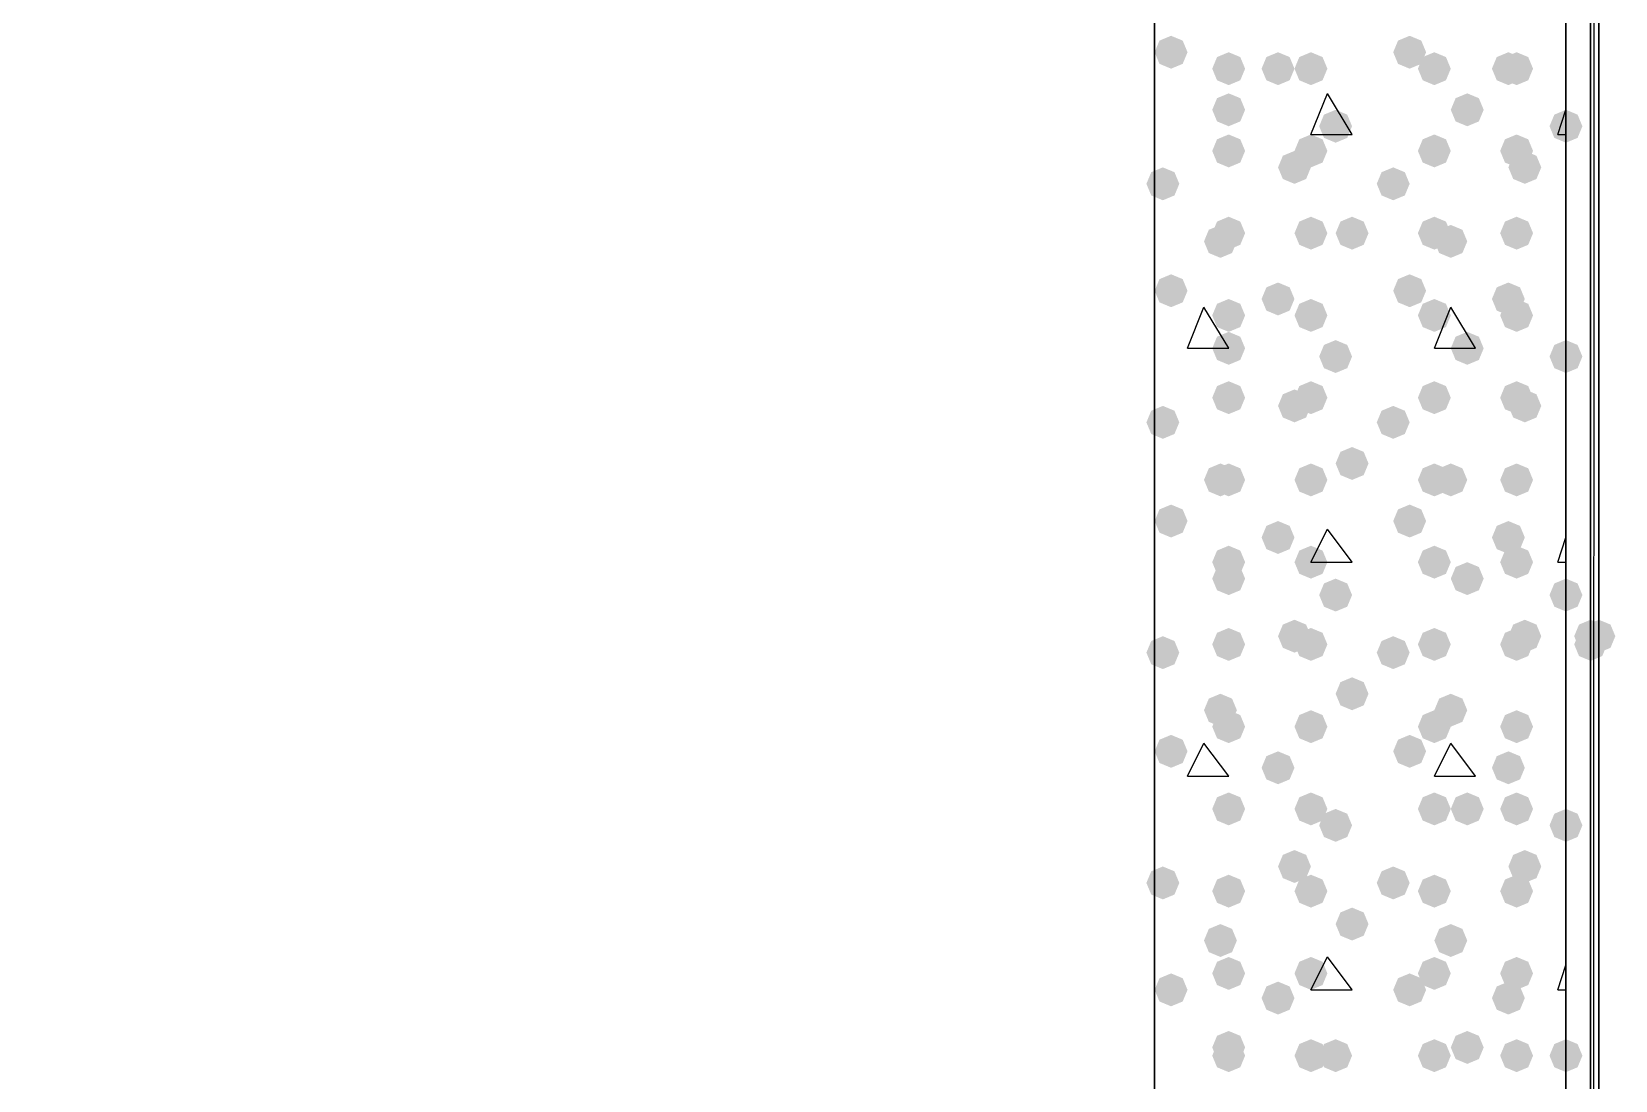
# Model space of a CAD drawing. Header units: millimetres. Extents: x 0 to 420, y 0 to 297.
# Drawn here: x 372.77 to 380.92, y 131.83 to 137.22 of the extents above; entities that cross this region are included whole.
import ezdxf

# ---------------------------------------------------------------- set-up
doc = ezdxf.new("R2010")
doc.units = ezdxf.units.MM
doc.layers.get('0').update_dxf_attribs({"linetype": 'CONTINUOUS'})

msp = doc.modelspace()

# ---------------------------------------------------------------- hatches: boundary and pattern name
at = {"true_color": 0x000007}
h = msp.add_hatch(color=0, dxfattribs=at)
h.paths.add_polyline_path([(380.788333, 226.271667), (380.788333, 82.677)], flags=0)
h.paths.add_polyline_path([(380.788333, 82.677), (380.788333, 226.271667)], flags=0)
at = {"true_color": 0x000008}
for points in [[(378.714, 137.117667), (378.689129, 137.057871), (378.629333, 137.033), (378.569537, 137.057871), (378.544667, 137.117667), (378.569537, 137.177462), (378.629333, 137.202333), (378.689129, 137.177463)], [(379.941667, 137.117667), (379.916796, 137.057871), (379.857, 137.033), (379.797204, 137.057871), (379.772333, 137.117667), (379.797204, 137.177462), (379.857, 137.202333), (379.916796, 137.177463)], [(379.010333, 137.033), (378.985463, 136.973204), (378.925667, 136.948333), (378.865871, 136.973204), (378.841, 137.033), (378.865871, 137.092796), (378.925667, 137.117667), (378.985462, 137.092796)], [(379.264333, 137.033), (379.239462, 136.973204), (379.179667, 136.948333), (379.119871, 136.973204), (379.095, 137.033), (379.119871, 137.092796), (379.179667, 137.117667), (379.239462, 137.092796)], [(379.433667, 137.033), (379.408796, 136.973204), (379.349, 136.948333), (379.289204, 136.973204), (379.264333, 137.033), (379.289204, 137.092796), (379.349, 137.117667), (379.408796, 137.092796)], [(380.068667, 137.033), (380.043796, 136.973204), (379.984, 136.948333), (379.924204, 136.973204), (379.899333, 137.033), (379.924204, 137.092796), (379.984, 137.117667), (380.043796, 137.092796)], [(380.449667, 137.033), (380.424796, 136.973204), (380.365, 136.948333), (380.305204, 136.973204), (380.280333, 137.033), (380.305204, 137.092796), (380.365, 137.117667), (380.424796, 137.092796)], [(380.492, 137.033), (380.467129, 136.973204), (380.407333, 136.948333), (380.347538, 136.973204), (380.322667, 137.033), (380.347537, 137.092796), (380.407333, 137.117667), (380.467129, 137.092796)], [(379.010333, 136.821333), (378.985463, 136.761537), (378.925667, 136.736667), (378.865871, 136.761537), (378.841, 136.821333), (378.865871, 136.881129), (378.925667, 136.906), (378.985462, 136.881129)], [(380.238, 136.821333), (380.213129, 136.761537), (380.153333, 136.736667), (380.093538, 136.761537), (380.068667, 136.821333), (380.093537, 136.881129), (380.153333, 136.906), (380.213129, 136.881129)], [(379.560667, 136.736667), (379.535796, 136.676871), (379.476, 136.652), (379.416204, 136.676871), (379.391333, 136.736667), (379.416204, 136.796462), (379.476, 136.821333), (379.535796, 136.796463)], [(380.746, 136.736667), (380.721129, 136.676871), (380.661333, 136.652), (380.601537, 136.676871), (380.576667, 136.736667), (380.601537, 136.796462), (380.661333, 136.821333), (380.721129, 136.796463)], [(379.010333, 136.609667), (378.985463, 136.549871), (378.925667, 136.525), (378.865871, 136.549871), (378.841, 136.609667), (378.865871, 136.669462), (378.925667, 136.694333), (378.985462, 136.669463)], [(379.433667, 136.609667), (379.408796, 136.549871), (379.349, 136.525), (379.289204, 136.549871), (379.264333, 136.609667), (379.289204, 136.669462), (379.349, 136.694333), (379.408796, 136.669463)], [(380.068667, 136.609667), (380.043796, 136.549871), (379.984, 136.525), (379.924204, 136.549871), (379.899333, 136.609667), (379.924204, 136.669462), (379.984, 136.694333), (380.043796, 136.669463)], [(380.492, 136.609667), (380.467129, 136.549871), (380.407333, 136.525), (380.347538, 136.549871), (380.322667, 136.609667), (380.347537, 136.669462), (380.407333, 136.694333), (380.467129, 136.669463)], [(379.349, 136.525), (379.324129, 136.465204), (379.264333, 136.440333), (379.204538, 136.465204), (379.179667, 136.525), (379.204537, 136.584796), (379.264333, 136.609667), (379.324129, 136.584796)], [(380.534333, 136.525), (380.509462, 136.465204), (380.449667, 136.440333), (380.389871, 136.465204), (380.365, 136.525), (380.389871, 136.584796), (380.449667, 136.609667), (380.509462, 136.584796)], [(378.671667, 136.440333), (378.646796, 136.380537), (378.587, 136.355667), (378.527204, 136.380537), (378.502333, 136.440333), (378.527204, 136.500129), (378.587, 136.525), (378.646796, 136.500129)], [(379.857, 136.440333), (379.832129, 136.380537), (379.772333, 136.355667), (379.712538, 136.380537), (379.687667, 136.440333), (379.712537, 136.500129), (379.772333, 136.525), (379.832129, 136.500129)], [(379.010333, 136.186333), (378.985463, 136.126537), (378.925667, 136.101667), (378.865871, 136.126537), (378.841, 136.186333), (378.865871, 136.246129), (378.925667, 136.271), (378.985462, 136.246129)], [(379.433667, 136.186333), (379.408796, 136.126537), (379.349, 136.101667), (379.289204, 136.126537), (379.264333, 136.186333), (379.289204, 136.246129), (379.349, 136.271), (379.408796, 136.246129)], [(379.645333, 136.186333), (379.620463, 136.126537), (379.560667, 136.101667), (379.500871, 136.126537), (379.476, 136.186333), (379.500871, 136.246129), (379.560667, 136.271), (379.620462, 136.246129)], [(380.068667, 136.186333), (380.043796, 136.126537), (379.984, 136.101667), (379.924204, 136.126537), (379.899333, 136.186333), (379.924204, 136.246129), (379.984, 136.271), (380.043796, 136.246129)], [(380.492, 136.186333), (380.467129, 136.126537), (380.407333, 136.101667), (380.347538, 136.126537), (380.322667, 136.186333), (380.347537, 136.246129), (380.407333, 136.271), (380.467129, 136.246129)], [(378.968, 136.144), (378.943129, 136.084204), (378.883333, 136.059333), (378.823537, 136.084204), (378.798667, 136.144), (378.823537, 136.203796), (378.883333, 136.228667), (378.943129, 136.203796)], [(380.153333, 136.144), (380.128462, 136.084204), (380.068667, 136.059333), (380.008871, 136.084204), (379.984, 136.144), (380.008871, 136.203796), (380.068667, 136.228667), (380.128462, 136.203796)], [(378.714, 135.89), (378.689129, 135.830204), (378.629333, 135.805333), (378.569537, 135.830204), (378.544667, 135.89), (378.569537, 135.949796), (378.629333, 135.974667), (378.689129, 135.949796)], [(379.264333, 135.847667), (379.239462, 135.787871), (379.179667, 135.763), (379.119871, 135.787871), (379.095, 135.847667), (379.119871, 135.907462), (379.179667, 135.932333), (379.239462, 135.907463)], [(379.941667, 135.89), (379.916796, 135.830204), (379.857, 135.805333), (379.797204, 135.830204), (379.772333, 135.89), (379.797204, 135.949796), (379.857, 135.974667), (379.916796, 135.949796)], [(380.449667, 135.847667), (380.424796, 135.787871), (380.365, 135.763), (380.305204, 135.787871), (380.280333, 135.847667), (380.305204, 135.907462), (380.365, 135.932333), (380.424796, 135.907463)], [(379.010333, 135.763), (378.985463, 135.703204), (378.925667, 135.678333), (378.865871, 135.703204), (378.841, 135.763), (378.865871, 135.822796), (378.925667, 135.847667), (378.985462, 135.822796)], [(379.433667, 135.763), (379.408796, 135.703204), (379.349, 135.678333), (379.289204, 135.703204), (379.264333, 135.763), (379.289204, 135.822796), (379.349, 135.847667), (379.408796, 135.822796)], [(380.068667, 135.763), (380.043796, 135.703204), (379.984, 135.678333), (379.924204, 135.703204), (379.899333, 135.763), (379.924204, 135.822796), (379.984, 135.847667), (380.043796, 135.822796)], [(380.492, 135.763), (380.467129, 135.703204), (380.407333, 135.678333), (380.347538, 135.703204), (380.322667, 135.763), (380.347537, 135.822796), (380.407333, 135.847667), (380.467129, 135.822796)], [(379.010333, 135.593667), (378.985463, 135.533871), (378.925667, 135.509), (378.865871, 135.533871), (378.841, 135.593667), (378.865871, 135.653462), (378.925667, 135.678333), (378.985462, 135.653463)], [(379.560667, 135.551333), (379.535796, 135.491537), (379.476, 135.466667), (379.416204, 135.491537), (379.391333, 135.551333), (379.416204, 135.611129), (379.476, 135.636), (379.535796, 135.611129)], [(380.238, 135.593667), (380.213129, 135.533871), (380.153333, 135.509), (380.093538, 135.533871), (380.068667, 135.593667), (380.093537, 135.653462), (380.153333, 135.678333), (380.213129, 135.653463)], [(380.746, 135.551333), (380.721129, 135.491537), (380.661333, 135.466667), (380.601537, 135.491537), (380.576667, 135.551333), (380.601537, 135.611129), (380.661333, 135.636), (380.721129, 135.611129)], [(379.010333, 135.339667), (378.985463, 135.279871), (378.925667, 135.255), (378.865871, 135.279871), (378.841, 135.339667), (378.865871, 135.399462), (378.925667, 135.424333), (378.985462, 135.399463)], [(379.349, 135.297333), (379.324129, 135.237537), (379.264333, 135.212667), (379.204538, 135.237537), (379.179667, 135.297333), (379.204537, 135.357129), (379.264333, 135.382), (379.324129, 135.357129)], [(379.433667, 135.339667), (379.408796, 135.279871), (379.349, 135.255), (379.289204, 135.279871), (379.264333, 135.339667), (379.289204, 135.399462), (379.349, 135.424333), (379.408796, 135.399463)], [(380.068667, 135.339667), (380.043796, 135.279871), (379.984, 135.255), (379.924204, 135.279871), (379.899333, 135.339667), (379.924204, 135.399462), (379.984, 135.424333), (380.043796, 135.399463)], [(380.492, 135.339667), (380.467129, 135.279871), (380.407333, 135.255), (380.347538, 135.279871), (380.322667, 135.339667), (380.347537, 135.399462), (380.407333, 135.424333), (380.467129, 135.399463)], [(380.534333, 135.297333), (380.509462, 135.237537), (380.449667, 135.212667), (380.389871, 135.237537), (380.365, 135.297333), (380.389871, 135.357129), (380.449667, 135.382), (380.509462, 135.357129)], [(378.671667, 135.212667), (378.646796, 135.152871), (378.587, 135.128), (378.527204, 135.152871), (378.502333, 135.212667), (378.527204, 135.272462), (378.587, 135.297333), (378.646796, 135.272463)], [(379.857, 135.212667), (379.832129, 135.152871), (379.772333, 135.128), (379.712538, 135.152871), (379.687667, 135.212667), (379.712537, 135.272462), (379.772333, 135.297333), (379.832129, 135.272463)], [(379.645333, 135.001), (379.620463, 134.941204), (379.560667, 134.916333), (379.500871, 134.941204), (379.476, 135.001), (379.500871, 135.060796), (379.560667, 135.085667), (379.620462, 135.060796)], [(378.968, 134.916333), (378.943129, 134.856537), (378.883333, 134.831667), (378.823537, 134.856537), (378.798667, 134.916333), (378.823537, 134.976129), (378.883333, 135.001), (378.943129, 134.976129)], [(379.010333, 134.916333), (378.985463, 134.856537), (378.925667, 134.831667), (378.865871, 134.856537), (378.841, 134.916333), (378.865871, 134.976129), (378.925667, 135.001), (378.985462, 134.976129)], [(379.433667, 134.916333), (379.408796, 134.856537), (379.349, 134.831667), (379.289204, 134.856537), (379.264333, 134.916333), (379.289204, 134.976129), (379.349, 135.001), (379.408796, 134.976129)], [(380.068667, 134.916333), (380.043796, 134.856537), (379.984, 134.831667), (379.924204, 134.856537), (379.899333, 134.916333), (379.924204, 134.976129), (379.984, 135.001), (380.043796, 134.976129)], [(380.153333, 134.916333), (380.128462, 134.856537), (380.068667, 134.831667), (380.008871, 134.856537), (379.984, 134.916333), (380.008871, 134.976129), (380.068667, 135.001), (380.128462, 134.976129)], [(380.492, 134.916333), (380.467129, 134.856537), (380.407333, 134.831667), (380.347538, 134.856537), (380.322667, 134.916333), (380.347537, 134.976129), (380.407333, 135.001), (380.467129, 134.976129)], [(378.714, 134.704667), (378.689129, 134.644871), (378.629333, 134.62), (378.569537, 134.644871), (378.544667, 134.704667), (378.569537, 134.764462), (378.629333, 134.789333), (378.689129, 134.764463)], [(379.941667, 134.704667), (379.916796, 134.644871), (379.857, 134.62), (379.797204, 134.644871), (379.772333, 134.704667), (379.797204, 134.764462), (379.857, 134.789333), (379.916796, 134.764463)], [(379.264333, 134.62), (379.239462, 134.560204), (379.179667, 134.535333), (379.119871, 134.560204), (379.095, 134.62), (379.119871, 134.679796), (379.179667, 134.704667), (379.239462, 134.679796)], [(380.449667, 134.62), (380.424796, 134.560204), (380.365, 134.535333), (380.305204, 134.560204), (380.280333, 134.62), (380.305204, 134.679796), (380.365, 134.704667), (380.424796, 134.679796)], [(379.010333, 134.493), (378.985463, 134.433204), (378.925667, 134.408333), (378.865871, 134.433204), (378.841, 134.493), (378.865871, 134.552796), (378.925667, 134.577667), (378.985462, 134.552796)], [(379.433667, 134.493), (379.408796, 134.433204), (379.349, 134.408333), (379.289204, 134.433204), (379.264333, 134.493), (379.289204, 134.552796), (379.349, 134.577667), (379.408796, 134.552796)], [(380.068667, 134.493), (380.043796, 134.433204), (379.984, 134.408333), (379.924204, 134.433204), (379.899333, 134.493), (379.924204, 134.552796), (379.984, 134.577667), (380.043796, 134.552796)], [(380.492, 134.493), (380.467129, 134.433204), (380.407333, 134.408333), (380.347538, 134.433204), (380.322667, 134.493), (380.347537, 134.552796), (380.407333, 134.577667), (380.467129, 134.552796)], [(379.010333, 134.408333), (378.985463, 134.348537), (378.925667, 134.323667), (378.865871, 134.348537), (378.841, 134.408333), (378.865871, 134.468129), (378.925667, 134.493), (378.985462, 134.468129)], [(380.238, 134.408333), (380.213129, 134.348537), (380.153333, 134.323667), (380.093538, 134.348537), (380.068667, 134.408333), (380.093537, 134.468129), (380.153333, 134.493), (380.213129, 134.468129)], [(379.560667, 134.323667), (379.535796, 134.263871), (379.476, 134.239), (379.416204, 134.263871), (379.391333, 134.323667), (379.416204, 134.383462), (379.476, 134.408333), (379.535796, 134.383463)], [(380.746, 134.323667), (380.721129, 134.263871), (380.661333, 134.239), (380.601537, 134.263871), (380.576667, 134.323667), (380.601537, 134.383462), (380.661333, 134.408333), (380.721129, 134.383463)], [(379.010333, 134.069667), (378.985463, 134.009871), (378.925667, 133.985), (378.865871, 134.009871), (378.841, 134.069667), (378.865871, 134.129462), (378.925667, 134.154333), (378.985462, 134.129463)], [(379.349, 134.112), (379.324129, 134.052204), (379.264333, 134.027333), (379.204538, 134.052204), (379.179667, 134.112), (379.204537, 134.171796), (379.264333, 134.196667), (379.324129, 134.171796)], [(379.433667, 134.069667), (379.408796, 134.009871), (379.349, 133.985), (379.289204, 134.009871), (379.264333, 134.069667), (379.289204, 134.129462), (379.349, 134.154333), (379.408796, 134.129463)], [(380.068667, 134.069667), (380.043796, 134.009871), (379.984, 133.985), (379.924204, 134.009871), (379.899333, 134.069667), (379.924204, 134.129462), (379.984, 134.154333), (380.043796, 134.129463)], [(380.492, 134.069667), (380.467129, 134.009871), (380.407333, 133.985), (380.347538, 134.009871), (380.322667, 134.069667), (380.347537, 134.129462), (380.407333, 134.154333), (380.467129, 134.129463)], [(380.534333, 134.112), (380.509462, 134.052204), (380.449667, 134.027333), (380.389871, 134.052204), (380.365, 134.112), (380.389871, 134.171796), (380.449667, 134.196667), (380.509462, 134.171796)], [(378.671667, 134.027333), (378.646796, 133.967537), (378.587, 133.942667), (378.527204, 133.967537), (378.502333, 134.027333), (378.527204, 134.087129), (378.587, 134.112), (378.646796, 134.087129)], [(379.857, 134.027333), (379.832129, 133.967537), (379.772333, 133.942667), (379.712538, 133.967537), (379.687667, 134.027333), (379.712537, 134.087129), (379.772333, 134.112), (379.832129, 134.087129)], [(379.645333, 133.815667), (379.620463, 133.755871), (379.560667, 133.731), (379.500871, 133.755871), (379.476, 133.815667), (379.500871, 133.875462), (379.560667, 133.900333), (379.620462, 133.875463)], [(378.968, 133.731), (378.943129, 133.671204), (378.883333, 133.646333), (378.823537, 133.671204), (378.798667, 133.731), (378.823537, 133.790796), (378.883333, 133.815667), (378.943129, 133.790796)], [(380.153333, 133.731), (380.128462, 133.671204), (380.068667, 133.646333), (380.008871, 133.671204), (379.984, 133.731), (380.008871, 133.790796), (380.068667, 133.815667), (380.128462, 133.790796)], [(379.010333, 133.646333), (378.985463, 133.586537), (378.925667, 133.561667), (378.865871, 133.586537), (378.841, 133.646333), (378.865871, 133.706129), (378.925667, 133.731), (378.985462, 133.706129)], [(379.433667, 133.646333), (379.408796, 133.586537), (379.349, 133.561667), (379.289204, 133.586537), (379.264333, 133.646333), (379.289204, 133.706129), (379.349, 133.731), (379.408796, 133.706129)], [(380.068667, 133.646333), (380.043796, 133.586537), (379.984, 133.561667), (379.924204, 133.586537), (379.899333, 133.646333), (379.924204, 133.706129), (379.984, 133.731), (380.043796, 133.706129)], [(380.492, 133.646333), (380.467129, 133.586537), (380.407333, 133.561667), (380.347538, 133.586537), (380.322667, 133.646333), (380.347537, 133.706129), (380.407333, 133.731), (380.467129, 133.706129)], [(378.714, 133.519333), (378.689129, 133.459537), (378.629333, 133.434667), (378.569537, 133.459537), (378.544667, 133.519333), (378.569537, 133.579129), (378.629333, 133.604), (378.689129, 133.579129)], [(379.941667, 133.519333), (379.916796, 133.459537), (379.857, 133.434667), (379.797204, 133.459537), (379.772333, 133.519333), (379.797204, 133.579129), (379.857, 133.604), (379.916796, 133.579129)], [(379.264333, 133.434667), (379.239462, 133.374871), (379.179667, 133.35), (379.119871, 133.374871), (379.095, 133.434667), (379.119871, 133.494462), (379.179667, 133.519333), (379.239462, 133.494463)], [(380.449667, 133.434667), (380.424796, 133.374871), (380.365, 133.35), (380.305204, 133.374871), (380.280333, 133.434667), (380.305204, 133.494462), (380.365, 133.519333), (380.424796, 133.494463)], [(379.010333, 133.223), (378.985463, 133.163204), (378.925667, 133.138333), (378.865871, 133.163204), (378.841, 133.223), (378.865871, 133.282796), (378.925667, 133.307667), (378.985462, 133.282796)], [(379.010333, 133.223), (378.985463, 133.163204), (378.925667, 133.138333), (378.865871, 133.163204), (378.841, 133.223), (378.865871, 133.282796), (378.925667, 133.307667), (378.985462, 133.282796)], [(379.433667, 133.223), (379.408796, 133.163204), (379.349, 133.138333), (379.289204, 133.163204), (379.264333, 133.223), (379.289204, 133.282796), (379.349, 133.307667), (379.408796, 133.282796)], [(380.068667, 133.223), (380.043796, 133.163204), (379.984, 133.138333), (379.924204, 133.163204), (379.899333, 133.223), (379.924204, 133.282796), (379.984, 133.307667), (380.043796, 133.282796)], [(380.238, 133.223), (380.213129, 133.163204), (380.153333, 133.138333), (380.093538, 133.163204), (380.068667, 133.223), (380.093537, 133.282796), (380.153333, 133.307667), (380.213129, 133.282796)], [(380.492, 133.223), (380.467129, 133.163204), (380.407333, 133.138333), (380.347538, 133.163204), (380.322667, 133.223), (380.347537, 133.282796), (380.407333, 133.307667), (380.467129, 133.282796)], [(379.560667, 133.138333), (379.535796, 133.078537), (379.476, 133.053667), (379.416204, 133.078537), (379.391333, 133.138333), (379.416204, 133.198129), (379.476, 133.223), (379.535796, 133.198129)], [(380.746, 133.138333), (380.721129, 133.078537), (380.661333, 133.053667), (380.601537, 133.078537), (380.576667, 133.138333), (380.601537, 133.198129), (380.661333, 133.223), (380.721129, 133.198129)], [(379.349, 132.926667), (379.324129, 132.866871), (379.264333, 132.842), (379.204538, 132.866871), (379.179667, 132.926667), (379.204537, 132.986462), (379.264333, 133.011333), (379.324129, 132.986463)], [(380.534333, 132.926667), (380.509462, 132.866871), (380.449667, 132.842), (380.389871, 132.866871), (380.365, 132.926667), (380.389871, 132.986462), (380.449667, 133.011333), (380.509462, 132.986463)], [(378.671667, 132.842), (378.646796, 132.782204), (378.587, 132.757333), (378.527204, 132.782204), (378.502333, 132.842), (378.527204, 132.901796), (378.587, 132.926667), (378.646796, 132.901796)], [(379.857, 132.842), (379.832129, 132.782204), (379.772333, 132.757333), (379.712538, 132.782204), (379.687667, 132.842), (379.712537, 132.901796), (379.772333, 132.926667), (379.832129, 132.901796)], [(379.010333, 132.799667), (378.985463, 132.739871), (378.925667, 132.715), (378.865871, 132.739871), (378.841, 132.799667), (378.865871, 132.859462), (378.925667, 132.884333), (378.985462, 132.859463)], [(379.433667, 132.799667), (379.408796, 132.739871), (379.349, 132.715), (379.289204, 132.739871), (379.264333, 132.799667), (379.289204, 132.859462), (379.349, 132.884333), (379.408796, 132.859463)], [(380.068667, 132.799667), (380.043796, 132.739871), (379.984, 132.715), (379.924204, 132.739871), (379.899333, 132.799667), (379.924204, 132.859462), (379.984, 132.884333), (380.043796, 132.859463)], [(380.492, 132.799667), (380.467129, 132.739871), (380.407333, 132.715), (380.347538, 132.739871), (380.322667, 132.799667), (380.347537, 132.859462), (380.407333, 132.884333), (380.467129, 132.859463)], [(379.645333, 132.630333), (379.620463, 132.570538), (379.560667, 132.545667), (379.500871, 132.570538), (379.476, 132.630333), (379.500871, 132.690129), (379.560667, 132.715), (379.620462, 132.690129)], [(378.968, 132.545667), (378.943129, 132.485871), (378.883333, 132.461), (378.823537, 132.485871), (378.798667, 132.545667), (378.823537, 132.605462), (378.883333, 132.630333), (378.943129, 132.605463)], [(380.153333, 132.545667), (380.128462, 132.485871), (380.068667, 132.461), (380.008871, 132.485871), (379.984, 132.545667), (380.008871, 132.605462), (380.068667, 132.630333), (380.128462, 132.605463)], [(379.010333, 132.376333), (378.985463, 132.316537), (378.925667, 132.291667), (378.865871, 132.316537), (378.841, 132.376333), (378.865871, 132.436129), (378.925667, 132.461), (378.985462, 132.436129)], [(379.433667, 132.376333), (379.408796, 132.316537), (379.349, 132.291667), (379.289204, 132.316537), (379.264333, 132.376333), (379.289204, 132.436129), (379.349, 132.461), (379.408796, 132.436129)], [(380.068667, 132.376333), (380.043796, 132.316537), (379.984, 132.291667), (379.924204, 132.316537), (379.899333, 132.376333), (379.924204, 132.436129), (379.984, 132.461), (380.043796, 132.436129)], [(380.492, 132.376333), (380.467129, 132.316537), (380.407333, 132.291667), (380.347538, 132.316537), (380.322667, 132.376333), (380.347537, 132.436129), (380.407333, 132.461), (380.467129, 132.436129)], [(378.714, 132.291667), (378.689129, 132.231871), (378.629333, 132.207), (378.569537, 132.231871), (378.544667, 132.291667), (378.569537, 132.351462), (378.629333, 132.376333), (378.689129, 132.351463)], [(379.941667, 132.291667), (379.916796, 132.231871), (379.857, 132.207), (379.797204, 132.231871), (379.772333, 132.291667), (379.797204, 132.351462), (379.857, 132.376333), (379.916796, 132.351463)], [(379.264333, 132.249333), (379.239462, 132.189537), (379.179667, 132.164667), (379.119871, 132.189537), (379.095, 132.249333), (379.119871, 132.309129), (379.179667, 132.334), (379.239462, 132.309129)], [(380.449667, 132.249333), (380.424796, 132.189537), (380.365, 132.164667), (380.305204, 132.189537), (380.280333, 132.249333), (380.305204, 132.309129), (380.365, 132.334), (380.424796, 132.309129)], [(379.010333, 131.995333), (378.985463, 131.935538), (378.925667, 131.910667), (378.865871, 131.935538), (378.841, 131.995333), (378.865871, 132.055129), (378.925667, 132.08), (378.985462, 132.055129)], [(379.010333, 131.953), (378.985463, 131.893204), (378.925667, 131.868333), (378.865871, 131.893204), (378.841, 131.953), (378.865871, 132.012796), (378.925667, 132.037667), (378.985462, 132.012796)], [(379.433667, 131.953), (379.408796, 131.893204), (379.349, 131.868333), (379.289204, 131.893204), (379.264333, 131.953), (379.289204, 132.012796), (379.349, 132.037667), (379.408796, 132.012796)], [(379.560667, 131.953), (379.535796, 131.893204), (379.476, 131.868333), (379.416204, 131.893204), (379.391333, 131.953), (379.416204, 132.012796), (379.476, 132.037667), (379.535796, 132.012796)], [(380.068667, 131.953), (380.043796, 131.893204), (379.984, 131.868333), (379.924204, 131.893204), (379.899333, 131.953), (379.924204, 132.012796), (379.984, 132.037667), (380.043796, 132.012796)], [(380.238, 131.995333), (380.213129, 131.935538), (380.153333, 131.910667), (380.093538, 131.935538), (380.068667, 131.995333), (380.093537, 132.055129), (380.153333, 132.08), (380.213129, 132.055129)], [(380.492, 131.953), (380.467129, 131.893204), (380.407333, 131.868333), (380.347538, 131.893204), (380.322667, 131.953), (380.347537, 132.012796), (380.407333, 132.037667), (380.467129, 132.012796)], [(380.746, 131.953), (380.721129, 131.893204), (380.661333, 131.868333), (380.601537, 131.893204), (380.576667, 131.953), (380.601537, 132.012796), (380.661333, 132.037667), (380.721129, 132.012796)]]:
    msp.add_hatch(color=0, dxfattribs=at).paths.add_polyline_path(points, flags=0)
at = {"true_color": 0x0000fe}
for points in [[(380.873, 134.112), (380.848129, 134.052204), (380.788333, 134.027333), (380.728538, 134.052204), (380.703667, 134.112), (380.728537, 134.171796), (380.788333, 134.196667), (380.848129, 134.171796)], [(380.873, 134.069667), (380.848129, 134.009871), (380.788333, 133.985), (380.728538, 134.009871), (380.703667, 134.069667), (380.728537, 134.129462), (380.788333, 134.154333), (380.848129, 134.129463)], [(380.873, 134.069667), (380.848129, 134.009871), (380.788333, 133.985), (380.728538, 134.009871), (380.703667, 134.069667), (380.728537, 134.129462), (380.788333, 134.154333), (380.848129, 134.129463)], [(380.915333, 134.112), (380.890463, 134.052204), (380.830667, 134.027333), (380.770871, 134.052204), (380.746, 134.112), (380.770871, 134.171796), (380.830667, 134.196667), (380.890462, 134.171796)]]:
    msp.add_hatch(color=0, dxfattribs=at).paths.add_polyline_path(points, flags=0)

# ---------------------------------------------------------------- linework, layer by layer
at = {"color": 0, "true_color": 0x000007}
for points in [[(380.830667, 82.677), (380.830667, 226.356333), (380.788333, 226.356333)], [(380.788333, 226.314), (380.830667, 226.314), (380.788333, 82.677)], [(380.788333, 226.314), (380.788333, 82.677)], [(380.788333, 82.677), (380.788333, 226.271667), (380.788333, 226.314)], [(380.830667, 226.314), (380.830667, 82.677)], [(380.788333, 226.271667), (380.788333, 82.677)], [(378.544667, 146.346333), (378.544667, 127.296333)], [(380.661333, 127.296333), (380.661333, 146.346333)]]:
    msp.add_lwpolyline(points, dxfattribs=at)
for points in [[(380.788333, 226.314), (380.788333, 82.677)], [(380.788333, 226.271667), (380.788333, 82.677)], [(380.788333, 82.677), (380.788333, 226.271667)], [(32.469667, 125.179667), (32.469667, 148.463), (380.661333, 148.463), (380.661333, 125.179667), (218.228333, 125.179667), (218.228333, 103.970667), (194.902667, 103.970667), (194.902667, 125.179667)], [(32.469667, 125.179667), (32.469667, 148.463), (380.661333, 148.463), (380.661333, 125.179667), (218.228333, 125.179667), (218.228333, 103.970667), (194.902667, 103.970667), (194.902667, 125.179667)]]:
    msp.add_lwpolyline(points, close=True, dxfattribs=at)
at = {"color": 0, "true_color": 0x0000fd}
msp.add_lwpolyline([(216.111667, 127.296333), (378.544667, 127.296333), (378.544667, 146.346333), (34.586333, 146.346333), (34.586333, 127.296333), (197.019333, 127.296333), (197.019333, 106.087333), (216.111667, 106.087333)], close=True, dxfattribs=at)
at = {"color": 0, "true_color": 0x000008}
for points in [[(379.349, 136.694333), (379.433667, 136.906)], [(379.560667, 136.694333), (379.433667, 136.906)], [(380.619, 136.694333), (380.661333, 136.821333)], [(379.349, 136.694333), (379.560667, 136.694333)], [(380.619, 136.694333), (380.661333, 136.694333)], [(378.714, 135.593667), (378.798667, 135.805333)], [(378.925667, 135.593667), (378.798667, 135.805333)], [(379.984, 135.593667), (380.068667, 135.805333)], [(380.195667, 135.593667), (380.068667, 135.805333)], [(378.714, 135.593667), (378.925667, 135.593667)], [(379.984, 135.593667), (380.195667, 135.593667)], [(379.349, 134.493), (379.433667, 134.662333)], [(379.560667, 134.493), (379.433667, 134.662333)], [(380.619, 134.493), (380.661333, 134.62)], [(379.349, 134.493), (379.560667, 134.493)], [(380.619, 134.493), (380.661333, 134.493)], [(378.714, 133.392333), (378.798667, 133.561667)], [(378.925667, 133.392333), (378.798667, 133.561667)], [(379.984, 133.392333), (380.068667, 133.561667)], [(380.195667, 133.392333), (380.068667, 133.561667)], [(378.714, 133.392333), (378.925667, 133.392333)], [(379.984, 133.392333), (380.195667, 133.392333)], [(379.349, 132.291667), (379.433667, 132.461)], [(379.560667, 132.291667), (379.433667, 132.461)], [(380.619, 132.291667), (380.661333, 132.418667)], [(379.349, 132.291667), (379.560667, 132.291667)], [(380.619, 132.291667), (380.661333, 132.291667)]]:
    msp.add_lwpolyline(points, dxfattribs=at)

doc.saveas('drawing.dxf')
